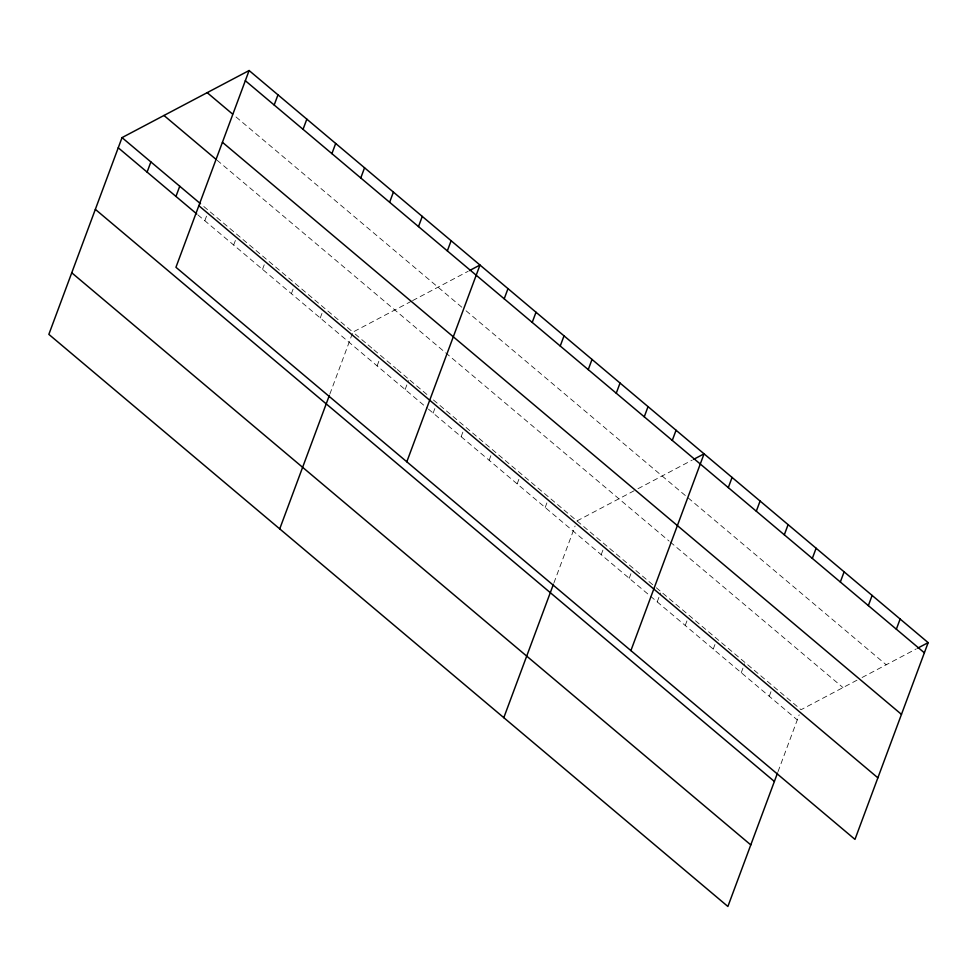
<?xml version="1.0" encoding="UTF-8"?>
<svg xmlns="http://www.w3.org/2000/svg" width="977" height="977" viewBox="0 0 977 977"><rect width="100%" height="100%" fill="white"/><g stroke="black" fill="none" stroke-linecap="round" stroke-linejoin="round"><path stroke-width="0.73" stroke-dasharray="4.88 3.66" d="M204.816 220.729L207.649 213.096M233.674 245.044L236.519 237.411M262.532 269.359L264.425 264.266M291.39 293.674L294.236 286.041M320.248 317.989L323.094 310.356M329.86 394.085L352.428 333.401M377.122 365.899L379.955 358.266M405.137 389.505L408.447 380.59M433.141 413.1L435.034 408.007M461.156 436.707L463.049 431.614M489.159 460.301L491.052 455.209M517.175 483.896L520.008 476.263M545.178 507.503L548.024 499.87M553.935 582.878L575.087 526.005M601.209 554.704L604.042 547.059M629.212 578.299L632.058 570.666M657.228 601.893L660.537 592.99M685.231 625.5L687.124 620.407M713.247 649.094L715.14 644.002M741.25 672.701L744.572 663.786M769.265 696.296L771.158 691.203M778.022 771.671L799.174 714.81M411.354 301.27L352.892 332.119L202.825 205.683M412.624 300.598L468.191 271.264M576.98 520.924L636.711 489.392M637.981 488.72L692.278 460.069M856.976 680.2L801.055 709.717L656.336 587.788M862.068 677.513L916.353 648.862M236.031 116.971L463.721 308.817M466.053 310.784L886.212 664.775M217.065 160.204L669.098 541.063M670.271 542.052L843.004 687.576M355.225 334.085L366.9 343.928M368.073 344.905L372.738 348.838M373.91 349.827L396.076 368.512M397.248 369.489L408.911 379.32M410.084 380.309L428.756 396.039M433.422 399.972L655.176 586.798M197.891 214.891L427.303 408.191M428.476 409.168L797.281 719.89"/><path stroke-width="1.47" d="M249.111 70.527L175.945 267.283L854.973 839.39L928.15 642.634L249.111 70.527L122.027 137.61L48.85 334.366L727.889 906.473L777.497 773.076M147.1 172.099L150.885 161.926M175.958 196.414L179.744 186.241M274.183 105.015L277.969 94.842M303.041 129.33L306.827 119.157M331.899 153.645L335.685 143.472M360.769 177.961L364.555 167.788M389.628 202.276L393.413 192.103M279.727 528.887L329.334 395.477M418.486 226.591L422.272 216.418M447.344 250.906L451.13 240.733M406.811 461.803L479.988 265.036L469.497 270.58M504.205 298.815L507.991 288.642M532.221 322.422L536.007 312.237M560.236 346.017L564.022 335.844M588.239 369.624L592.025 359.438M616.255 393.218L620.041 383.033M503.802 717.68L553.422 584.27M644.258 416.813L648.044 406.64M672.274 440.419L676.06 430.234M630.898 650.597L704.063 453.841L693.585 459.373M728.292 487.621L732.078 477.435M756.308 511.215L760.094 501.03M784.311 534.81L788.097 524.637M812.327 558.417L816.113 548.231M840.33 582.011L844.116 571.838M868.345 605.618L872.131 595.433M896.349 629.212L900.135 619.027M917.659 648.166L928.15 642.634M245.325 80.7L924.364 652.807M207.173 92.656L232.575 114.065M222.426 142.276L901.466 714.382M163.965 115.469L215.905 159.239M122.027 137.61L200.517 203.741M198.832 205.707L877.871 777.826M118.241 147.783L196.731 213.926M95.343 209.359L774.382 781.466M71.748 272.791L750.788 844.91"/></g></svg>
